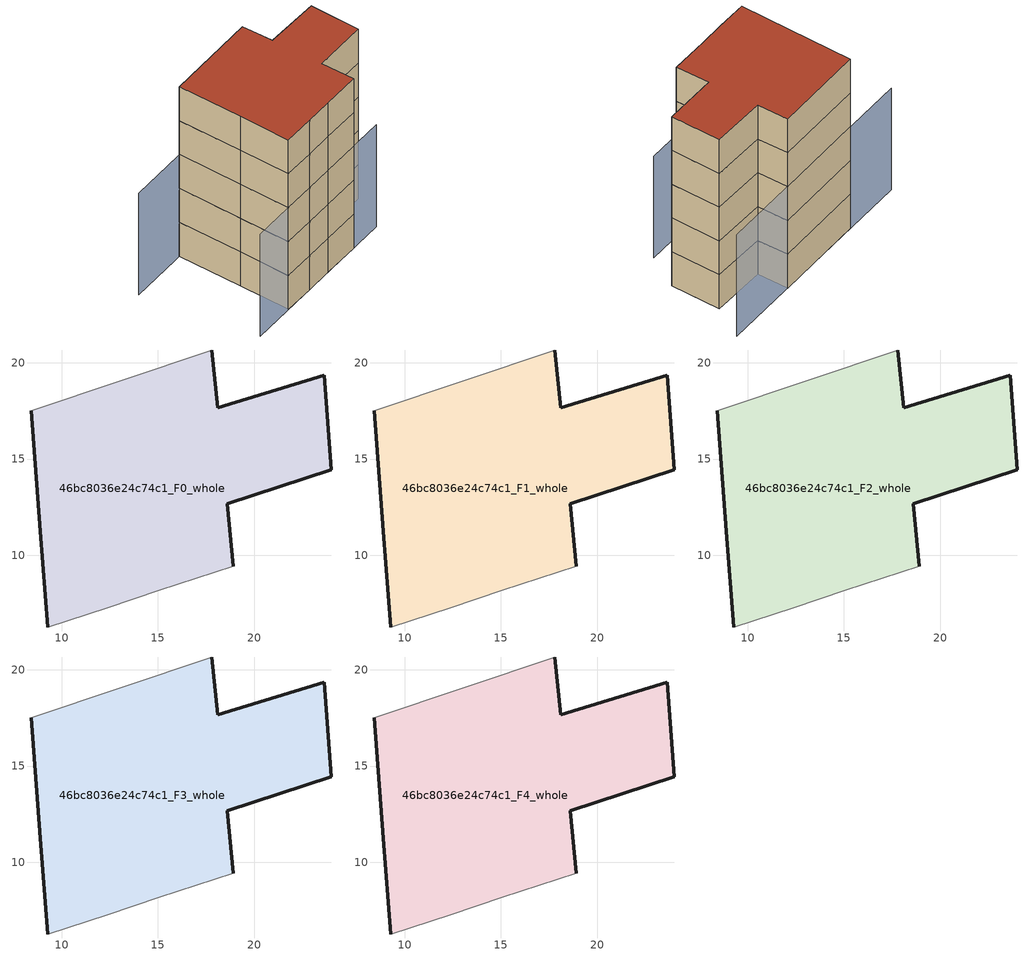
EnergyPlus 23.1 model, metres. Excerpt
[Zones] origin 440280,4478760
46bc8036e24c74c1_F0_whole
 floor ground (EU_floor_Construction): 23.63,19.34 23.98,14.45 18.59,12.69 18.9,9.44 15.06,8.19 12.4,7.29 9.27,6.29 8.9,11.26 8.43,17.52 17.8,20.66 18.11,17.66 z0
 wall outside (EU_wall_Construction): 8.43,17.52 8.9,11.26 9.27,6.29 / 18.9,9.44 18.59,12.69 23.98,14.45 23.63,19.34 18.11,17.66 17.8,20.66 z0:3
 wall adiabatic (EU_wall_Construction): 9.27,6.29 12.4,7.29 15.06,8.19 18.9,9.44 / 17.8,20.66 8.43,17.52 z0:3
46bc8036e24c74c1_F1_whole
 floor to 46bc8036e24c74c1_F0_whole (EU_floor_Construction): 23.63,19.34 23.98,14.45 18.59,12.69 18.9,9.44 15.06,8.19 12.4,7.29 9.27,6.29 8.9,11.26 8.43,17.52 17.8,20.66 18.11,17.66 z3
 wall outside (EU_wall_Construction): 8.43,17.52 8.9,11.26 9.27,6.29 / 18.9,9.44 18.59,12.69 23.98,14.45 23.63,19.34 18.11,17.66 17.8,20.66 z3:6
 wall adiabatic (EU_wall_Construction): 9.27,6.29 12.4,7.29 15.06,8.19 18.9,9.44 / 17.8,20.66 8.43,17.52 z3:6
46bc8036e24c74c1_F2_whole
 floor to 46bc8036e24c74c1_F1_whole (EU_floor_Construction): 23.63,19.34 23.98,14.45 18.59,12.69 18.9,9.44 15.06,8.19 12.4,7.29 9.27,6.29 8.9,11.26 8.43,17.52 17.8,20.66 18.11,17.66 z6
 wall outside (EU_wall_Construction): 8.43,17.52 8.9,11.26 9.27,6.29 / 18.9,9.44 18.59,12.69 23.98,14.45 23.63,19.34 18.11,17.66 17.8,20.66 z6:9
 wall adiabatic (EU_wall_Construction): 9.27,6.29 12.4,7.29 15.06,8.19 18.9,9.44 / 17.8,20.66 8.43,17.52 z6:9
46bc8036e24c74c1_F3_whole
 floor to 46bc8036e24c74c1_F2_whole (EU_floor_Construction): 23.63,19.34 23.98,14.45 18.59,12.69 18.9,9.44 15.06,8.19 12.4,7.29 9.27,6.29 8.9,11.26 8.43,17.52 17.8,20.66 18.11,17.66 z9
 wall outside (EU_wall_Construction): 8.43,17.52 8.9,11.26 9.27,6.29 / 18.9,9.44 18.59,12.69 23.98,14.45 23.63,19.34 18.11,17.66 17.8,20.66 z9:12
 wall adiabatic (EU_wall_Construction): 9.27,6.29 12.4,7.29 15.06,8.19 18.9,9.44 / 17.8,20.66 8.43,17.52 z9:12
46bc8036e24c74c1_F4_whole
 floor to 46bc8036e24c74c1_F3_whole (EU_floor_Construction): 23.63,19.34 23.98,14.45 18.59,12.69 18.9,9.44 15.06,8.19 12.4,7.29 9.27,6.29 8.9,11.26 8.43,17.52 17.8,20.66 18.11,17.66 z12
 wall outside (EU_wall_Construction): 8.43,17.52 8.9,11.26 9.27,6.29 / 18.9,9.44 18.59,12.69 23.98,14.45 23.63,19.34 18.11,17.66 17.8,20.66 z12:15
 wall adiabatic (EU_wall_Construction): 9.27,6.29 12.4,7.29 15.06,8.19 18.9,9.44 / 17.8,20.66 8.43,17.52 z12:15
 roof outside (EU_roof_Construction): 18.9,9.44 18.59,12.69 23.98,14.45 23.63,19.34 18.11,17.66 17.8,20.66 8.43,17.52 8.9,11.26 9.27,6.29 12.4,7.29 15.06,8.19 z15
shading: 5.1,4.91 22.26,10.57 / 25.32,23.12 2.4,15.51 z0:9
[Building]
EU S2 Campaign: North Axis=0; Terrain=City; Solar Distribution=FullExterior
[Site:Location]
Madrid: Latitude=40.5; Longitude=-3.5; Time Zone=1; Elevation=609
[SizingPeriod:WeatherFileDays]
AnnualSizingPeriod: Begin Month=1; Begin Day of Month=1; End Month=12; End Day of Month=31; Day of Week for Start Day=Monday; Use Weather File Daylight Saving Period=No; Use Weather File Rain and Snow Indicators=No
[MATERIAL]
EU_InternalMass_Material: Roughness=MediumRough; Thickness=0.1; Conductivity=1; Density=1800; Specific Heat=900; Thermal Absorptance=0.9; Solar Absorptance=0.7; Visible Absorptance=0.7
[MATERIAL:NOMASS] Roughness=MediumRough; Thermal Absorptance=0.9; Solar Absorptance=0.7; Visible Absorptance=0.7
Name | Thermal Resistance
EU_wall_NoMass | 0.609216
EU_roof_NoMass | 0.513268
EU_floor_NoMass | 0.568163
[CONSTRUCTION]
EU_wall_Construction: EU_wall_NoMass
EU_roof_Construction: EU_roof_NoMass
EU_floor_Construction: EU_floor_NoMass
EU_InternalMass_Construction: EU_InternalMass_Material
[ZONE] Type=1; Multiplier=1; Ceiling Height=autocalculate; Volume=412.007; Floor Area=autocalculate; Part of Total Floor Area=Yes
46bc8036e24c74c1_F0_whole; 46bc8036e24c74c1_F1_whole; 46bc8036e24c74c1_F2_whole; 46bc8036e24c74c1_F3_whole; 46bc8036e24c74c1_F4_whole
[INTERNALMASS] Construction=EU_InternalMass_Construction; Surface Area=137.336
Name | Zone or ZoneList
46bc8036e24c74c1_F0_whole_EU_InternalMass | 46bc8036e24c74c1_F0_whole
46bc8036e24c74c1_F1_whole_EU_InternalMass | 46bc8036e24c74c1_F1_whole
46bc8036e24c74c1_F2_whole_EU_InternalMass | 46bc8036e24c74c1_F2_whole
46bc8036e24c74c1_F3_whole_EU_InternalMass | 46bc8036e24c74c1_F3_whole
46bc8036e24c74c1_F4_whole_EU_InternalMass | 46bc8036e24c74c1_F4_whole
[OTHEREQUIPMENT] Fuel Type=Electricity; Design Level Calculation Method=Watts/Area; Power per Zone Floor Area=1; Fraction Latent=0; Fraction Radiant=0; Fraction Lost=0; Carbon Dioxide Generation Rate=0; EndUse Subcategory=EU_Step8_InternalGains
Name | Zone or ZoneList or Space or SpaceList | Schedule
EU_Step8_InternalGain_46bc8036e24c74c1_F0_whole_f000 | 46bc8036e24c74c1_F0_whole | EU_Step8_GainSchedule_46bc8036e24c74c1_F0_whole_f000
EU_Step8_InternalGain_46bc8036e24c74c1_F1_whole_f000 | 46bc8036e24c74c1_F1_whole | EU_Step8_GainSchedule_46bc8036e24c74c1_F1_whole_f000
EU_Step8_InternalGain_46bc8036e24c74c1_F2_whole_f000 | 46bc8036e24c74c1_F2_whole | EU_Step8_GainSchedule_46bc8036e24c74c1_F2_whole_f000
EU_Step8_InternalGain_46bc8036e24c74c1_F3_whole_f000 | 46bc8036e24c74c1_F3_whole | EU_Step8_GainSchedule_46bc8036e24c74c1_F3_whole_f000
EU_Step8_InternalGain_46bc8036e24c74c1_F4_whole_f000 | 46bc8036e24c74c1_F4_whole | EU_Step8_GainSchedule_46bc8036e24c74c1_F4_whole_f000
[ZONEVENTILATION:DESIGNFLOWRATE] Schedule=EU_AlwaysOn; Design Flow Rate Calculation Method=AirChanges/Hour; Air Changes per Hour=0.752966; Ventilation Type=Natural; Fan Pressure Rise=0; Fan Total Efficiency=1; Constant Term Coefficient=1; Temperature Term Coefficient=0; Velocity Term Coefficient=0; Velocity Squared Term Coefficient=0; Minimum Indoor Temperature=-100; Maximum Indoor Temperature=100; Delta Temperature=-100; Minimum Outdoor Temperature=-100; Maximum Outdoor Temperature=100; Maximum Wind Speed=40
Name | Zone or ZoneList or Space or SpaceList
EU_ConstantAir_46bc8036e24c74c1_F0_whole | 46bc8036e24c74c1_F0_whole
EU_ConstantAir_46bc8036e24c74c1_F1_whole | 46bc8036e24c74c1_F1_whole
EU_ConstantAir_46bc8036e24c74c1_F2_whole | 46bc8036e24c74c1_F2_whole
EU_ConstantAir_46bc8036e24c74c1_F3_whole | 46bc8036e24c74c1_F3_whole
EU_ConstantAir_46bc8036e24c74c1_F4_whole | 46bc8036e24c74c1_F4_whole
[HVACTEMPLATE:THERMOSTAT] Constant Heating Setpoint=20; Constant Cooling Setpoint=50
EU_HeatOnly_46bc8036e24c74c1_F0_whole; EU_HeatOnly_46bc8036e24c74c1_F1_whole; EU_HeatOnly_46bc8036e24c74c1_F2_whole; EU_HeatOnly_46bc8036e24c74c1_F3_whole; EU_HeatOnly_46bc8036e24c74c1_F4_whole
[HVACTEMPLATE:ZONE:IDEALLOADSAIRSYSTEM] System Availability Schedule=EU_AlwaysOn; Maximum Heating Supply Air Temperature=50; Minimum Cooling Supply Air Temperature=13; Maximum Heating Supply Air Humidity Ratio=0.0156; Minimum Cooling Supply Air Humidity Ratio=0.0077; Heating Limit=NoLimit; Cooling Limit=NoLimit; Heating Availability Schedule=EU_AlwaysOn; Cooling Availability Schedule=EU_CoolingOff; Dehumidification Control Type=ConstantSensibleHeatRatio; Cooling Sensible Heat Ratio=0.7; Dehumidification Setpoint=60; Humidification Control Type=None; Humidification Setpoint=30; Outdoor Air Method=None; Outdoor Air Flow Rate per Person=0.00944; Outdoor Air Flow Rate per Zone Floor Area=0; Outdoor Air Flow Rate per Zone=0; Demand Controlled Ventilation Type=None; Outdoor Air Economizer Type=NoEconomizer; Heat Recovery Type=None; Sensible Heat Recovery Effectiveness=0.7; Latent Heat Recovery Effectiveness=0.65
Name | Template Thermostat
46bc8036e24c74c1_F0_whole | EU_HeatOnly_46bc8036e24c74c1_F0_whole
46bc8036e24c74c1_F1_whole | EU_HeatOnly_46bc8036e24c74c1_F1_whole
46bc8036e24c74c1_F2_whole | EU_HeatOnly_46bc8036e24c74c1_F2_whole
46bc8036e24c74c1_F3_whole | EU_HeatOnly_46bc8036e24c74c1_F3_whole
46bc8036e24c74c1_F4_whole | EU_HeatOnly_46bc8036e24c74c1_F4_whole
[SIZING:ZONE] Zone Cooling Design Supply Air Temperature Input Method=SupplyAirTemperature; Zone Cooling Design Supply Air Temperature=13; Zone Heating Design Supply Air Temperature Input Method=SupplyAirTemperature; Zone Heating Design Supply Air Temperature=50; Zone Cooling Design Supply Air Humidity Ratio=0.008; Zone Heating Design Supply Air Humidity Ratio=0.008; Cooling Design Air Flow Method=DesignDay; Cooling Design Air Flow Rate=0; Cooling Minimum Air Flow per Zone Floor Area=0.000762; Cooling Minimum Air Flow=0; Cooling Minimum Air Flow Fraction=0.2; Heating Design Air Flow Method=DesignDay; Heating Design Air Flow Rate=0; Heating Maximum Air Flow per Zone Floor Area=0.002032; Heating Maximum Air Flow=0.141576; Heating Maximum Air Flow Fraction=0.3; Account for Dedicated Outdoor Air System=No; Dedicated Outdoor Air System Control Strategy=NeutralSupplyAir; Dedicated Outdoor Air Low Setpoint Temperature for Design=autosize; Dedicated Outdoor Air High Setpoint Temperature for Design=autosize; Zone Load Sizing Method=Sensible Load Only No Latent Load; Zone Latent Cooling Design Supply Air Humidity Ratio Input Method=HumidityRatioDifference; Zone Cooling Design Supply Air Humidity Ratio Difference=0.005; Zone Latent Heating Design Supply Air Humidity Ratio Input Method=HumidityRatioDifference; Zone Humidification Design Supply Air Humidity Ratio Difference=0.005
46bc8036e24c74c1_F0_whole; 46bc8036e24c74c1_F1_whole; 46bc8036e24c74c1_F2_whole; 46bc8036e24c74c1_F3_whole; 46bc8036e24c74c1_F4_whole
[SCHEDULE:CONSTANT]
Name | Hourly Value
EU_AlwaysOn | 1
EU_CoolingOff | 0
[SCHEDULE:FILE] Column Number=1; Rows to Skip at Top=0; Number of Hours of Data=8760; Column Separator=Comma; Interpolate to Timestep=No; Minutes per Item=60; Adjust Schedule for Daylight Savings=Yes
Name | File
EU_Step8_GainSchedule_46bc8036e24c74c1_F0_whole_f000 | ../../schedules/46bc8036e24c74c1/46bc8036e24c74c1_F0_whole_f000_gain.csv
EU_Step8_GainSchedule_46bc8036e24c74c1_F1_whole_f000 | ../../schedules/46bc8036e24c74c1/46bc8036e24c74c1_F1_whole_f000_gain.csv
EU_Step8_GainSchedule_46bc8036e24c74c1_F2_whole_f000 | ../../schedules/46bc8036e24c74c1/46bc8036e24c74c1_F2_whole_f000_gain.csv
EU_Step8_GainSchedule_46bc8036e24c74c1_F3_whole_f000 | ../../schedules/46bc8036e24c74c1/46bc8036e24c74c1_F3_whole_f000_gain.csv
EU_Step8_GainSchedule_46bc8036e24c74c1_F4_whole_f000 | ../../schedules/46bc8036e24c74c1/46bc8036e24c74c1_F4_whole_f000_gain.csv
